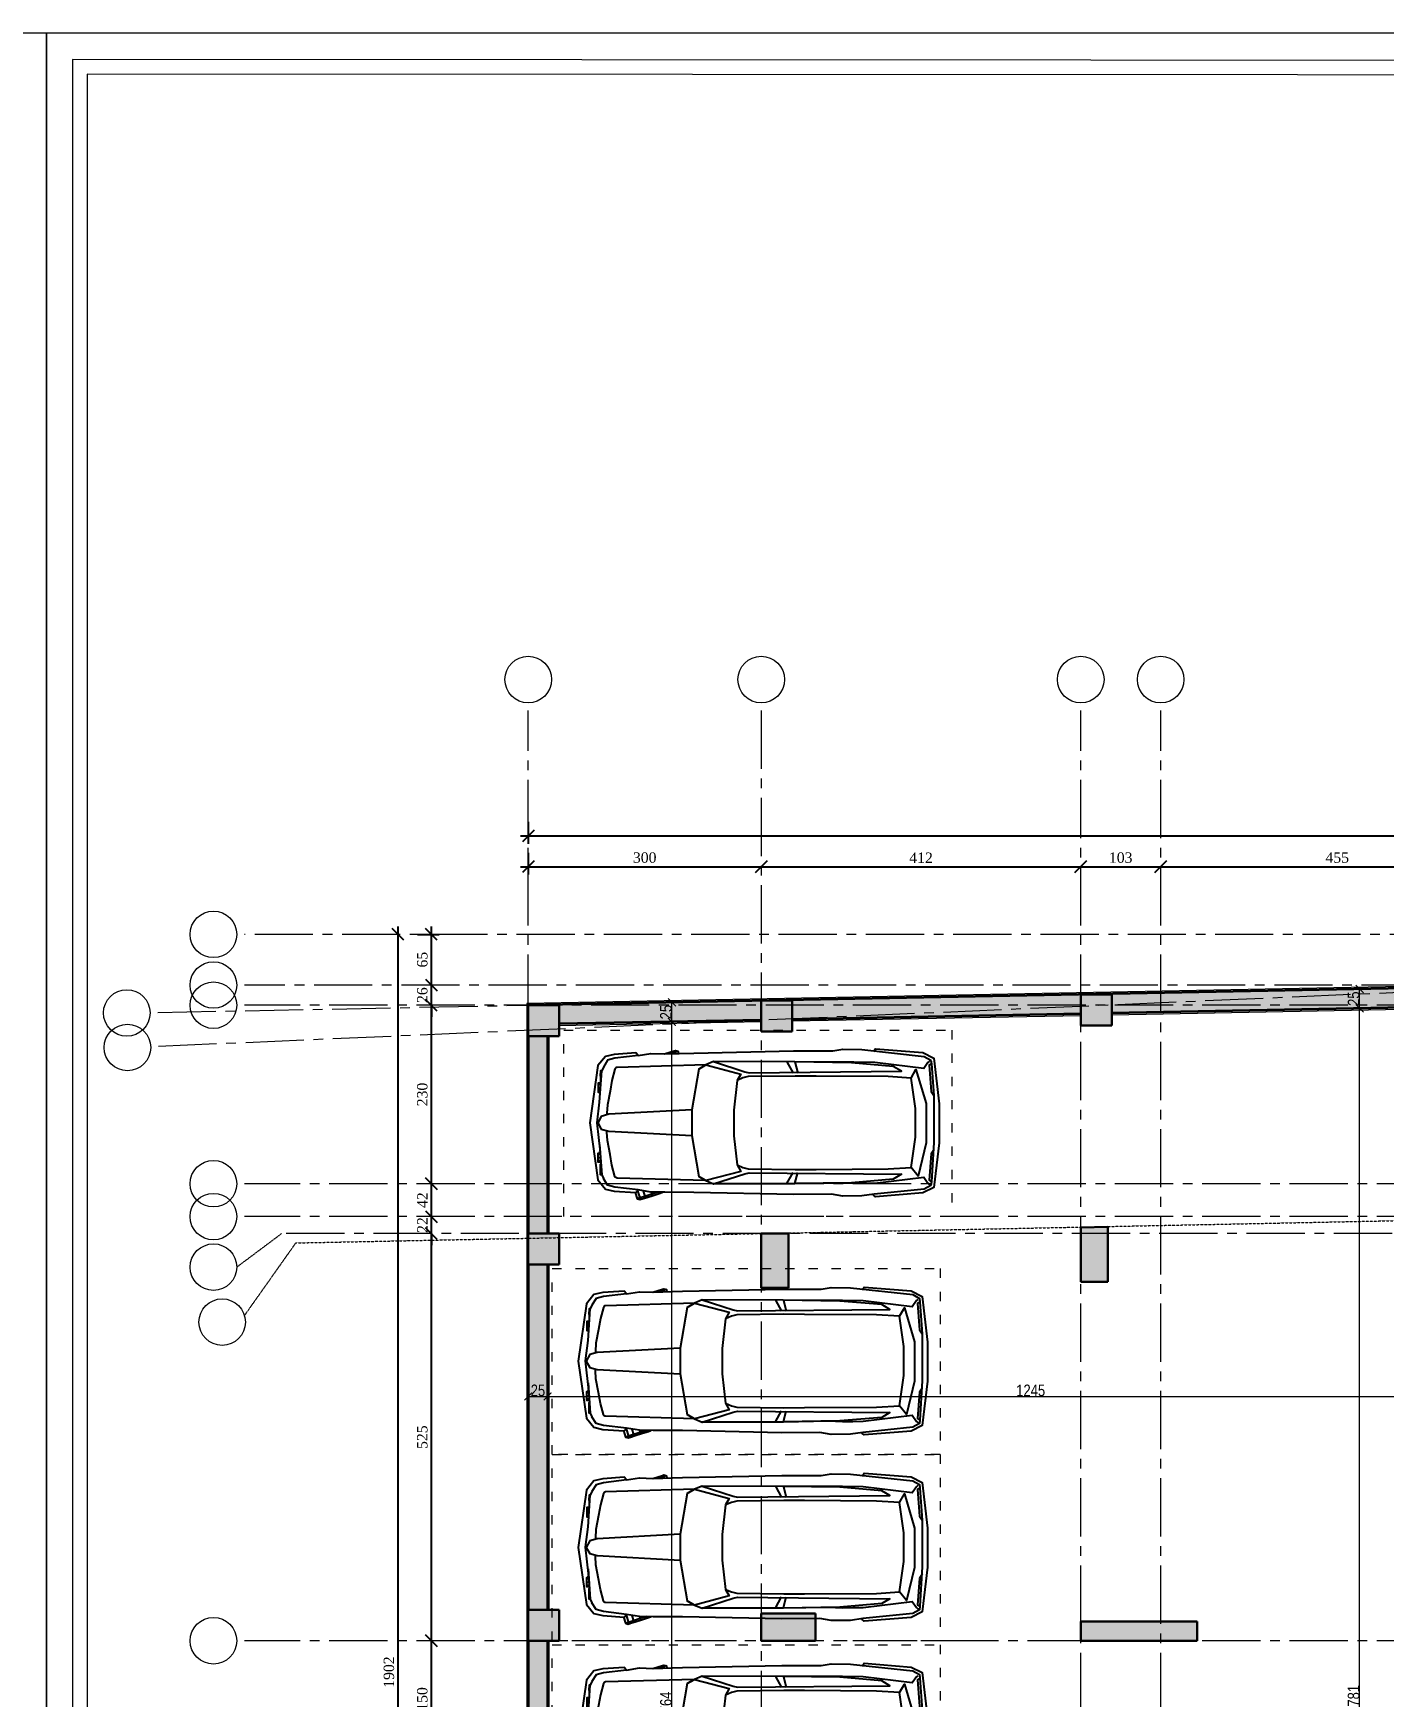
# Model space of a CAD drawing. Header units: millimetres. Extents: x 1373 to 40779, y 1939 to 6439.
# Drawn here: x 5413 to 7154, y 4294 to 6439 of the extents above; entities that cross this region are included whole.
import ezdxf

# ---------------------------------------------------------------- set-up
doc = ezdxf.new("R2010")
doc.units = ezdxf.units.MM
for name, pattern in [('ACAD_ISO03W100', [30, 12, -18]), ('IMPORT-CENTER2', [112.5, 75, -12.5, 12.5, -12.5]), ('Sovrapposto', [0.396875, 0.238125, -0.15875])]:
    doc.linetypes.add(name, pattern=pattern)
for name, color, linetype, lineweight in [('A-ANNO-DIMS', 211, 'Continuous', 18), ('A-DETL', 6, 'Continuous', 30), ('A-DETL-GENF', 92, 'Continuous', 18), ('A-WALL', 20, 'Continuous', 9), ('A-WALL-FNSH', 113, 'Continuous', 18), ('duvar', 7, 'Continuous', 40), ('ESYA', 3, 'Continuous', 25), ('OLCUIC', 241, 'Continuous', 20), ('S-GRID', 252, 'IMPORT-CENTER2', 5), ('S-GRID-IDEN', 1, 'Continuous', 18)]:
    doc.layers.add(name, color=color, linetype=linetype, lineweight=lineweight)
doc.layers.add('TEFRIŞ', color=7, linetype='Continuous')
doc.styles.add('50', font='arial.ttf', dxfattribs={"width": 0.8})
doc.styles.add('Times New Roman', font='times.ttf', dxfattribs={"height": 13.4})
doc.dimstyles.new('2_0_mm_-_Arial', dxfattribs={"dimscale": 30.48, "dimtxt": 14.029207, "dimasz": 0.492126, "dimexe": 0.328084, "dimexo": 0.625, "dimgap": 0.164042, "dimtad": 1, "dimdec": 0, "dimtxsty": 'Times New Roman', "dimblk1": 'OBLIQUE', "dimblk2": 'OBLIQUE', "dimsah": 1, "dimcen": 2.5, "dimdle": 0.328084, "dimazin": 3, "dimtfac": 1, "dimtix": 1, "dimtmove": 0, "dimatfit": 3, "dimfxl": 0.656168, "dimfxlon": 1, "dimtvp": 1, "dimarcsym": 2})
doc.dimstyles.new('NERGİS', dxfattribs={"dimtxt": 15, "dimasz": 10, "dimexe": 20, "dimexo": 150, "dimgap": 0, "dimtad": 1, "dimdec": 0, "dimzin": 1, "dimtxsty": '50', "dimblk": 'ARCHTICK', "dimcen": 0, "dimse1": 1, "dimse2": 1, "dimclrd": 56, "dimclrt": 56, "dimazin": 3, "dimtfac": 1, "dimtdec": 0, "dimtix": 1, "dimtmove": 2, "dimatfit": 2, "dimldrblk": 'DOTSMALL', "dimlwd": 0, "dimlwe": -1, "dimarcsym": 0})
pattern_1 = [(45, (7356.856, 4456.518), (-17.9605, 17.9605), []), (45, (7374.816, 4456.518), (-17.9605, 17.9605), [12.7, -12.7])]

# ---------------------------------------------------------------- blocks, each defined once
blk = doc.blocks.new('Grid - 3_0mm mit Kreis-1799268-2_BODRUM KAT')
at = {"layer": 'S-GRID-IDEN'}
blk.add_circle((0, 0), 0.3, dxfattribs=at)
blk = doc.blocks.new('_ArchTick')
at = {"color": 0, "linetype": 'ByBlock', "const_width": 0.15}
blk.add_lwpolyline([(-0.5, -0.5), (0.5, 0.5)], dxfattribs=at)
blk = doc.blocks.new('*D17004')
at = {"layer": 'Defpoints', "color": 0, "transparency": 16777216}
for p in [(6051.2, 4701.5), (6076.2, 4701.5), (6076.2, 4681.5)]:
    blk.add_point(p, dxfattribs=at)
at = {"layer": 'OLCUIC', "color": 56, "lineweight": 0, "transparency": 16777216}
blk.add_line((6051.2, 4681.5), (6076.2, 4681.5), dxfattribs=at)
at = {"layer": 'OLCUIC', "color": 56, "lineweight": 0, "transparency": 16777216, "xscale": 10, "yscale": 10, "zscale": 10, "rotation": 180}
blk.add_blockref('_ArchTick', (6051.2, 4681.5), dxfattribs=at)
at = {"layer": 'OLCUIC', "color": 56, "lineweight": 0, "transparency": 16777216, "xscale": 10, "yscale": 10, "zscale": 10}
blk.add_blockref('_ArchTick', (6076.2, 4681.5), dxfattribs=at)
at = {"layer": 'OLCUIC', "color": 56, "transparency": 16777216, "insert": (6063.7, 4689.2), "char_height": 15, "width": 0.797, "attachment_point": 5, "style": '50'}
blk.add_mtext('25', dxfattribs=at)
blk = doc.blocks.new('_DotSmall')
at = {"layer": 'ESYA', "color": 0, "const_width": 0.5}
blk.add_lwpolyline([(-0.0625, 0, 1), (0.0625, 0, 1)], format="xyb", close=True, dxfattribs=at)
blk = doc.blocks.new('*D17005')
at = {"layer": 'Defpoints', "color": 0, "transparency": 16777216}
for p in [(6076.2, 4701.5), (7321.2, 4701.5), (7321.2, 4681.5)]:
    blk.add_point(p, dxfattribs=at)
at = {"layer": 'OLCUIC', "color": 56, "lineweight": 0, "transparency": 16777216}
blk.add_line((6076.2, 4681.5), (7321.2, 4681.5), dxfattribs=at)
at = {"layer": 'OLCUIC', "color": 56, "lineweight": 0, "transparency": 16777216, "xscale": 10, "yscale": 10, "zscale": 10, "rotation": 180}
blk.add_blockref('_ArchTick', (6076.2, 4681.5), dxfattribs=at)
at = {"layer": 'OLCUIC', "color": 56, "lineweight": 0, "transparency": 16777216, "xscale": 10, "yscale": 10, "zscale": 10}
blk.add_blockref('_ArchTick', (7321.2, 4681.5), dxfattribs=at)
at = {"layer": 'OLCUIC', "color": 56, "transparency": 16777216, "insert": (6698.7, 4689.2), "char_height": 15, "width": 1.594, "attachment_point": 5, "style": '50'}
blk.add_mtext('1245', dxfattribs=at)
blk = doc.blocks.new('_Oblique')
at = {"color": 0, "linetype": 'ByBlock', "lineweight": -2}
blk.add_line((-0.5, -0.5), (0.5, 0.5), dxfattribs=at)
blk = doc.blocks.new('*D17012')
at = {"layer": 'A-ANNO-DIMS', "color": 0, "lineweight": -2, "transparency": 16777216}
blk.add_line((5926.5, 4206.6), (5926.5, 4376.6), dxfattribs=at)
at = {"layer": 'Defpoints', "color": 0, "transparency": 16777216}
for p in [(5906.5, 4366.6), (5926.5, 4366.6), (5906.5, 4216.6)]:
    blk.add_point(p, dxfattribs=at)
at = {"layer": 'A-ANNO-DIMS', "color": 0, "lineweight": -2, "transparency": 16777216, "xscale": 15, "yscale": 15, "zscale": 15}
for p, rotation in [((5926.5, 4366.6), 90), ((5926.5, 4216.6), 270)]:
    blk.add_blockref('_Oblique', p, dxfattribs=dict(at, rotation=rotation))
at = {"layer": 'A-ANNO-DIMS', "color": 0, "transparency": 16777216, "insert": (5914.7, 4291.6), "char_height": 13.4, "width": 36.43, "attachment_point": 5, "rotation": 90, "style": 'Times New Roman'}
blk.add_mtext('\\A1;150', dxfattribs=at)
blk = doc.blocks.new('*D17013')
at = {"layer": 'A-ANNO-DIMS', "color": 0, "lineweight": -2, "transparency": 16777216}
blk.add_line((5926.5, 4356.6), (5926.5, 4901.5), dxfattribs=at)
at = {"layer": 'Defpoints', "color": 0, "transparency": 16777216}
for p in [(5906.5, 4891.5), (5926.5, 4891.5), (5906.5, 4366.6)]:
    blk.add_point(p, dxfattribs=at)
at = {"layer": 'A-ANNO-DIMS', "color": 0, "lineweight": -2, "transparency": 16777216, "xscale": 15, "yscale": 15, "zscale": 15}
for p, rotation in [((5926.5, 4891.5), 90), ((5926.5, 4366.6), 270)]:
    blk.add_blockref('_Oblique', p, dxfattribs=dict(at, rotation=rotation))
at = {"layer": 'A-ANNO-DIMS', "color": 0, "transparency": 16777216, "insert": (5914.7, 4629), "char_height": 13.4, "width": 36.43, "attachment_point": 5, "rotation": 90, "style": 'Times New Roman'}
blk.add_mtext('\\A1;525', dxfattribs=at)
blk = doc.blocks.new('*D17014')
at = {"layer": 'A-ANNO-DIMS', "color": 0, "lineweight": -2, "transparency": 16777216}
for p, q in [((5926.5, 4913.3), (5926.5, 4928.3)), ((5926.5, 4891.5), (5926.5, 4913.3)), ((5926.5, 4891.5), (5926.5, 4876.5))]:
    blk.add_line(p, q, dxfattribs=at)
at = {"layer": 'Defpoints', "color": 0, "transparency": 16777216}
for p in [(5906.5, 4913.3), (5926.5, 4913.3), (5906.5, 4891.5)]:
    blk.add_point(p, dxfattribs=at)
at = {"layer": 'A-ANNO-DIMS', "color": 0, "lineweight": -2, "transparency": 16777216, "xscale": 15, "yscale": 15, "zscale": 15}
for p, rotation in [((5926.5, 4913.3), 270), ((5926.5, 4891.5), 90)]:
    blk.add_blockref('_Oblique', p, dxfattribs=dict(at, rotation=rotation))
at = {"layer": 'A-ANNO-DIMS', "color": 0, "transparency": 16777216, "insert": (5914.8, 4902.4), "char_height": 13.4, "width": 24.287, "attachment_point": 5, "rotation": 90, "style": 'Times New Roman'}
blk.add_mtext('\\A1;22', dxfattribs=at)
blk = doc.blocks.new('*D17015')
at = {"layer": 'A-ANNO-DIMS', "color": 0, "lineweight": -2, "transparency": 16777216}
blk.add_line((5926.5, 4903.3), (5926.5, 4965.7), dxfattribs=at)
at = {"layer": 'Defpoints', "color": 0, "transparency": 16777216}
for p in [(5906.5, 4955.7), (5926.5, 4955.7), (5906.5, 4913.3)]:
    blk.add_point(p, dxfattribs=at)
at = {"layer": 'A-ANNO-DIMS', "color": 0, "lineweight": -2, "transparency": 16777216, "xscale": 15, "yscale": 15, "zscale": 15}
for p, rotation in [((5926.5, 4955.7), 90), ((5926.5, 4913.3), 270)]:
    blk.add_blockref('_Oblique', p, dxfattribs=dict(at, rotation=rotation))
at = {"layer": 'A-ANNO-DIMS', "color": 0, "transparency": 16777216, "insert": (5914.8, 4934.5), "char_height": 13.4, "width": 24.287, "attachment_point": 5, "rotation": 90, "style": 'Times New Roman'}
blk.add_mtext('\\A1;42', dxfattribs=at)
blk = doc.blocks.new('*D17016')
at = {"layer": 'A-ANNO-DIMS', "color": 0, "lineweight": -2, "transparency": 16777216}
blk.add_line((5926.5, 4945.7), (5926.5, 5195.8), dxfattribs=at)
at = {"layer": 'Defpoints', "color": 0, "transparency": 16777216}
for p in [(5906.5, 5185.8), (5926.5, 5185.8), (5906.5, 4955.7)]:
    blk.add_point(p, dxfattribs=at)
at = {"layer": 'A-ANNO-DIMS', "color": 0, "lineweight": -2, "transparency": 16777216, "xscale": 15, "yscale": 15, "zscale": 15}
for p, rotation in [((5926.5, 5185.8), 90), ((5926.5, 4955.7), 270)]:
    blk.add_blockref('_Oblique', p, dxfattribs=dict(at, rotation=rotation))
at = {"layer": 'A-ANNO-DIMS', "color": 0, "transparency": 16777216, "insert": (5914.7, 5070.7), "char_height": 13.4, "width": 36.43, "attachment_point": 5, "rotation": 90, "style": 'Times New Roman'}
blk.add_mtext('\\A1;230', dxfattribs=at)
blk = doc.blocks.new('*D17017')
at = {"layer": 'A-ANNO-DIMS', "color": 0, "lineweight": -2, "transparency": 16777216}
for p, q in [((5926.5, 5211.8), (5926.5, 5226.8)), ((5926.5, 5185.8), (5926.5, 5211.8)), ((5926.5, 5185.8), (5926.5, 5170.8))]:
    blk.add_line(p, q, dxfattribs=at)
at = {"layer": 'Defpoints', "color": 0, "transparency": 16777216}
for p in [(5906.5, 5211.8), (5926.5, 5211.8), (5906.5, 5185.8)]:
    blk.add_point(p, dxfattribs=at)
at = {"layer": 'A-ANNO-DIMS', "color": 0, "lineweight": -2, "transparency": 16777216, "xscale": 15, "yscale": 15, "zscale": 15}
for p, rotation in [((5926.5, 5211.8), 270), ((5926.5, 5185.8), 90)]:
    blk.add_blockref('_Oblique', p, dxfattribs=dict(at, rotation=rotation))
at = {"layer": 'A-ANNO-DIMS', "color": 0, "transparency": 16777216, "insert": (5914.7, 5198.8), "char_height": 13.4, "width": 24.287, "attachment_point": 5, "rotation": 90, "style": 'Times New Roman'}
blk.add_mtext('\\A1;26', dxfattribs=at)
blk = doc.blocks.new('*D17018')
at = {"layer": 'A-ANNO-DIMS', "color": 0, "lineweight": -2, "transparency": 16777216}
for p, q in [((5908.4, 5277.1), (5936.5, 5277.1)), ((5926.5, 5201.8), (5926.5, 5287.1))]:
    blk.add_line(p, q, dxfattribs=at)
at = {"layer": 'Defpoints', "color": 0, "transparency": 16777216}
for p in [(5906.5, 5277.1), (5926.5, 5277.1), (5906.5, 5211.8)]:
    blk.add_point(p, dxfattribs=at)
at = {"layer": 'A-ANNO-DIMS', "color": 0, "lineweight": -2, "transparency": 16777216, "xscale": 15, "yscale": 15, "zscale": 15}
for p, rotation in [((5926.5, 5277.1), 90), ((5926.5, 5211.8), 270)]:
    blk.add_blockref('_Oblique', p, dxfattribs=dict(at, rotation=rotation))
at = {"layer": 'A-ANNO-DIMS', "color": 0, "transparency": 16777216, "insert": (5914.7, 5244.5), "char_height": 13.4, "width": 24.287, "attachment_point": 5, "rotation": 90, "style": 'Times New Roman'}
blk.add_mtext('\\A1;65', dxfattribs=at)
blk = doc.blocks.new('*D17019')
at = {"layer": 'A-ANNO-DIMS', "color": 0, "lineweight": -2, "transparency": 16777216}
for p, q in [((5883.5, 3365.3), (5883.5, 5287.1)), ((5865.4, 3375.3), (5893.5, 3375.3))]:
    blk.add_line(p, q, dxfattribs=at)
at = {"layer": 'Defpoints', "color": 0, "transparency": 16777216}
for p in [(5863.5, 5277.1), (5883.5, 5277.1), (5863.5, 3375.3)]:
    blk.add_point(p, dxfattribs=at)
at = {"layer": 'A-ANNO-DIMS', "color": 0, "lineweight": -2, "transparency": 16777216, "xscale": 15, "yscale": 15, "zscale": 15}
for p, rotation in [((5883.5, 5277.1), 90), ((5883.5, 3375.3), 270)]:
    blk.add_blockref('_Oblique', p, dxfattribs=dict(at, rotation=rotation))
at = {"layer": 'A-ANNO-DIMS', "color": 0, "transparency": 16777216, "insert": (5871.7, 4326.2), "char_height": 13.4, "width": 48.573, "attachment_point": 5, "rotation": 90, "style": 'Times New Roman'}
blk.add_mtext('\\A1;1902', dxfattribs=at)
blk = doc.blocks.new('*D17044')
at = {"layer": 'A-ANNO-DIMS', "color": 0, "lineweight": -2, "transparency": 16777216}
for p, q in [((6051.2, 5382.3), (6051.2, 5354.2)), ((6041.2, 5364.2), (6361.5, 5364.2))]:
    blk.add_line(p, q, dxfattribs=at)
at = {"layer": 'Defpoints', "color": 0, "transparency": 16777216}
for p in [(6051.2, 5384.2), (6351.5, 5384.2), (6351.5, 5364.2)]:
    blk.add_point(p, dxfattribs=at)
at = {"layer": 'A-ANNO-DIMS', "color": 0, "lineweight": -2, "transparency": 16777216, "xscale": 15, "yscale": 15, "zscale": 15, "rotation": 180}
blk.add_blockref('_Oblique', (6051.2, 5364.2), dxfattribs=at)
at = {"layer": 'A-ANNO-DIMS', "color": 0, "lineweight": -2, "transparency": 16777216, "xscale": 15, "yscale": 15, "zscale": 15}
blk.add_blockref('_Oblique', (6351.5, 5364.2), dxfattribs=at)
at = {"layer": 'A-ANNO-DIMS', "color": 0, "transparency": 16777216, "insert": (6201.3, 5376), "char_height": 13.4, "width": 36.43, "attachment_point": 5, "style": 'Times New Roman'}
blk.add_mtext('\\A1;300', dxfattribs=at)
blk = doc.blocks.new('*D17045')
at = {"layer": 'A-ANNO-DIMS', "color": 0, "lineweight": -2, "transparency": 16777216}
blk.add_line((6341.5, 5364.2), (6773.2, 5364.2), dxfattribs=at)
at = {"layer": 'Defpoints', "color": 0, "transparency": 16777216}
for p in [(6351.5, 5384.2), (6763.2, 5384.2), (6763.2, 5364.2)]:
    blk.add_point(p, dxfattribs=at)
at = {"layer": 'A-ANNO-DIMS', "color": 0, "lineweight": -2, "transparency": 16777216, "xscale": 15, "yscale": 15, "zscale": 15, "rotation": 180}
blk.add_blockref('_Oblique', (6351.5, 5364.2), dxfattribs=at)
at = {"layer": 'A-ANNO-DIMS', "color": 0, "lineweight": -2, "transparency": 16777216, "xscale": 15, "yscale": 15, "zscale": 15}
blk.add_blockref('_Oblique', (6763.2, 5364.2), dxfattribs=at)
at = {"layer": 'A-ANNO-DIMS', "color": 0, "transparency": 16777216, "insert": (6557.4, 5375.9), "char_height": 13.4, "width": 36.43, "attachment_point": 5, "style": 'Times New Roman'}
blk.add_mtext('\\A1;412', dxfattribs=at)
blk = doc.blocks.new('*D17046')
at = {"layer": 'A-ANNO-DIMS', "color": 0, "lineweight": -2, "transparency": 16777216}
blk.add_line((6753.2, 5364.2), (6876.2, 5364.2), dxfattribs=at)
at = {"layer": 'Defpoints', "color": 0, "transparency": 16777216}
for p in [(6763.2, 5384.2), (6866.2, 5384.2), (6866.2, 5364.2)]:
    blk.add_point(p, dxfattribs=at)
at = {"layer": 'A-ANNO-DIMS', "color": 0, "lineweight": -2, "transparency": 16777216, "xscale": 15, "yscale": 15, "zscale": 15, "rotation": 180}
blk.add_blockref('_Oblique', (6763.2, 5364.2), dxfattribs=at)
at = {"layer": 'A-ANNO-DIMS', "color": 0, "lineweight": -2, "transparency": 16777216, "xscale": 15, "yscale": 15, "zscale": 15}
blk.add_blockref('_Oblique', (6866.2, 5364.2), dxfattribs=at)
at = {"layer": 'A-ANNO-DIMS', "color": 0, "transparency": 16777216, "insert": (6814.7, 5376), "char_height": 13.4, "width": 36.43, "attachment_point": 5, "style": 'Times New Roman'}
blk.add_mtext('\\A1;103', dxfattribs=at)
blk = doc.blocks.new('*D17047')
at = {"layer": 'A-ANNO-DIMS', "color": 0, "lineweight": -2, "transparency": 16777216}
blk.add_line((6856.2, 5364.2), (7331.2, 5364.2), dxfattribs=at)
at = {"layer": 'Defpoints', "color": 0, "transparency": 16777216}
for p in [(6866.2, 5384.2), (7321.2, 5384.2), (7321.2, 5364.2)]:
    blk.add_point(p, dxfattribs=at)
at = {"layer": 'A-ANNO-DIMS', "color": 0, "lineweight": -2, "transparency": 16777216, "xscale": 15, "yscale": 15, "zscale": 15, "rotation": 180}
blk.add_blockref('_Oblique', (6866.2, 5364.2), dxfattribs=at)
at = {"layer": 'A-ANNO-DIMS', "color": 0, "lineweight": -2, "transparency": 16777216, "xscale": 15, "yscale": 15, "zscale": 15}
blk.add_blockref('_Oblique', (7321.2, 5364.2), dxfattribs=at)
at = {"layer": 'A-ANNO-DIMS', "color": 0, "transparency": 16777216, "insert": (7093.7, 5376), "char_height": 13.4, "width": 36.43, "attachment_point": 5, "style": 'Times New Roman'}
blk.add_mtext('\\A1;455', dxfattribs=at)
blk = doc.blocks.new('*D17056')
at = {"layer": 'A-ANNO-DIMS', "color": 0, "lineweight": -2, "transparency": 16777216}
for p, q in [((6041.2, 5404), (8479.2, 5404)), ((6051.2, 5422.1), (6051.2, 5394))]:
    blk.add_line(p, q, dxfattribs=at)
at = {"layer": 'Defpoints', "color": 0, "transparency": 16777216}
for p in [(6051.2, 5424), (8469.2, 5424), (8469.2, 5404)]:
    blk.add_point(p, dxfattribs=at)
at = {"layer": 'A-ANNO-DIMS', "color": 0, "lineweight": -2, "transparency": 16777216, "xscale": 15, "yscale": 15, "zscale": 15, "rotation": 180}
blk.add_blockref('_Oblique', (6051.2, 5404), dxfattribs=at)
at = {"layer": 'A-ANNO-DIMS', "color": 0, "lineweight": -2, "transparency": 16777216, "xscale": 15, "yscale": 15, "zscale": 15}
blk.add_blockref('_Oblique', (8469.2, 5404), dxfattribs=at)
at = {"layer": 'A-ANNO-DIMS', "color": 0, "transparency": 16777216, "insert": (7260.2, 5415.8), "char_height": 13.4, "width": 48.573, "attachment_point": 5, "style": 'Times New Roman'}
blk.add_mtext('\\A1;2418', dxfattribs=at)
blk = doc.blocks.new('Grid - 3_0mm mit Kreis-1799268-1_BODRUM KAT')
at = {"layer": 'S-GRID-IDEN'}
blk.add_circle((0, 0), 0.3, dxfattribs=at)
blk = doc.blocks.new('*D18131')
at = {"layer": 'Defpoints', "color": 0, "transparency": 16777216}
for p in [(7122.6, 5181.7), (7122.6, 5181.7), (7122.6, 3400.3)]:
    blk.add_point(p, dxfattribs=at)
at = {"layer": 'OLCUIC', "color": 56, "lineweight": 0, "transparency": 16777216}
blk.add_line((7122.6, 3400.3), (7122.6, 5181.7), dxfattribs=at)
at = {"layer": 'OLCUIC', "color": 56, "lineweight": 0, "transparency": 16777216, "xscale": 10, "yscale": 10, "zscale": 10}
for p, rotation in [((7122.6, 5181.7), 90), ((7122.6, 3400.3), 270)]:
    blk.add_blockref('_ArchTick', p, dxfattribs=dict(at, rotation=rotation))
at = {"layer": 'OLCUIC', "color": 56, "transparency": 16777216, "insert": (7114.9, 4291), "char_height": 15, "attachment_point": 5, "rotation": 90, "style": '50'}
blk.add_mtext('1781', dxfattribs=at)
blk = doc.blocks.new('*D18132')
at = {"layer": 'Defpoints', "color": 0, "transparency": 16777216}
for p in [(7122.6, 5206.7), (7122.6, 5206.7), (7122.6, 5181.7)]:
    blk.add_point(p, dxfattribs=at)
at = {"layer": 'OLCUIC', "color": 56, "lineweight": 0, "transparency": 16777216}
blk.add_line((7122.6, 5181.7), (7122.6, 5206.7), dxfattribs=at)
at = {"layer": 'OLCUIC', "color": 56, "lineweight": 0, "transparency": 16777216, "xscale": 10, "yscale": 10, "zscale": 10}
for p, rotation in [((7122.6, 5206.7), 90), ((7122.6, 5181.7), 270)]:
    blk.add_blockref('_ArchTick', p, dxfattribs=dict(at, rotation=rotation))
at = {"layer": 'OLCUIC', "color": 56, "transparency": 16777216, "insert": (7114.9, 5194.2), "char_height": 15, "attachment_point": 5, "rotation": 90, "style": '50'}
blk.add_mtext('25', dxfattribs=at)
blk = doc.blocks.new('*D18134')
at = {"layer": 'Defpoints', "color": 0, "transparency": 16777216}
for p in [(6236.4, 5164.4), (6236.4, 5164.4), (6236.4, 3400.3)]:
    blk.add_point(p, dxfattribs=at)
at = {"layer": 'OLCUIC', "color": 56, "lineweight": 0, "transparency": 16777216}
blk.add_line((6236.4, 3400.3), (6236.4, 5164.4), dxfattribs=at)
at = {"layer": 'OLCUIC', "color": 56, "lineweight": 0, "transparency": 16777216, "xscale": 10, "yscale": 10, "zscale": 10}
for p, rotation in [((6236.4, 5164.4), 90), ((6236.4, 3400.3), 270)]:
    blk.add_blockref('_ArchTick', p, dxfattribs=dict(at, rotation=rotation))
at = {"layer": 'OLCUIC', "color": 56, "transparency": 16777216, "insert": (6228.7, 4282.4), "char_height": 15, "attachment_point": 5, "rotation": 90, "style": '50'}
blk.add_mtext('1764', dxfattribs=at)
blk = doc.blocks.new('*D18135')
at = {"layer": 'Defpoints', "color": 0, "transparency": 16777216}
for p in [(6236.4, 5189.4), (6236.4, 5189.4), (6236.4, 5164.4)]:
    blk.add_point(p, dxfattribs=at)
at = {"layer": 'OLCUIC', "color": 56, "lineweight": 0, "transparency": 16777216}
blk.add_line((6236.4, 5164.4), (6236.4, 5189.4), dxfattribs=at)
at = {"layer": 'OLCUIC', "color": 56, "lineweight": 0, "transparency": 16777216, "xscale": 10, "yscale": 10, "zscale": 10}
for p, rotation in [((6236.4, 5189.4), 90), ((6236.4, 5164.4), 270)]:
    blk.add_blockref('_ArchTick', p, dxfattribs=dict(at, rotation=rotation))
at = {"layer": 'OLCUIC', "color": 56, "transparency": 16777216, "insert": (6228.7, 5176.9), "char_height": 15, "attachment_point": 5, "rotation": 90, "style": '50'}
blk.add_mtext('25', dxfattribs=at)
blk = doc.blocks.new('6yu67u67u')
at = {"layer": 'duvar', "color": 1, "linetype": 'ACAD_ISO03W100', "lineweight": 20}
blk.add_lwpolyline([(777111.6, -180460.4), (777111.6, -179960.4), (777351.6, -179960.4), (777351.6, -180460.4)], close=True, dxfattribs=at)
at = {"layer": 'TEFRIŞ', "color": 1}
blk.add_line((777298, -180411.4), (777302.7, -180409.4), dxfattribs=at)
for points in [[(777139.2, -180061.1), (777135.6, -180058.6), (777140.4, -179997.8), (777147.6, -179983.8), (777206.5, -179976.9), (777256.7, -179976.9), (777314.2, -179983.8), (777321.4, -179997.8), (777326.2, -180058.6), (777323.8, -180061.7)], [(777144.3, -180364.7), (777141.6, -180348.2), (777142.2, -180330.9), (777141.1, -180292.7), (777138.4, -180164.5), (777138.4, -180113.7), (777136.2, -180101), (777136.6, -180076.3), (777145.4, -179995.9), (777150.2, -179987.3), (777154.9, -179986.6), (777195.9, -179983.8), (777256.4, -179983.6), (777307, -179986.6), (777311.6, -179987.3), (777316.4, -179995.9), (777322.9, -180060.4), (777325.2, -180076.3), (777325.6, -180101), (777322.9, -180115.6), (777323.4, -180164.5), (777320.7, -180292.7), (777320.6, -180330.2), (777320.2, -180348.2), (777317.5, -180364.7)], [(777151.6, -179989.2), (777153.1, -179991.2), (777160.9, -179996.5), (777153.2, -180059.7), (777152.8, -180086.6), (777152.5, -180162.7), (777152.1, -180267.4), (777156.3, -180277.3), (777161.8, -180286.4), (777214.3, -180295.5), (777247.5, -180295.5), (777300, -180286.4), (777305.5, -180277.3), (777309.7, -180267.4), (777309.2, -180162.6), (777308.2, -180104.3), (777309, -180086.6), (777308.8, -180073.3), (777308.6, -180059.7), (777300.9, -179996.6), (777308.7, -179991.2), (777310.2, -179989.2), (777311.6, -179987.3)], [(777154.9, -179986.6), (777156.7, -179989.6), (777190.8, -179987.2), (777195.9, -179983.8)], [(777173.3, -180012.8), (777162.3, -180006.7), (777206.3, -179993.7), (777256.9, -179993.7), (777299.8, -180003.9), (777288.5, -180012.8)], [(777265.9, -179983.8), (777271.1, -179987.2), (777305.1, -179989.6), (777307, -179986.6)], [(777176.5, -180237.2), (777214.6, -180241.5), (777247.6, -180241.5), (777285.3, -180237.2), (777288.6, -180229.6), (777290.3, -180222.7), (777291.1, -180162.2), (777291, -180135.3), (777290.4, -180042.5), (777288.5, -180012.8), (777249.4, -180007.3), (777212.4, -180007.3), (777173.3, -180012.8), (777171.4, -180042.5), (777170.8, -180135.3), (777170.7, -180162.2), (777171.5, -180222.7), (777173.2, -180229.6), (777176.5, -180237.2)], [(777152.4, -180172.9), (777166.8, -180165.1)], [(777152.6, -180162.6), (777166.8, -180158.8)], [(777309.2, -180162.6), (777295, -180158.8)], [(777309.4, -180172.9), (777295, -180165.1)], [(777161.8, -180286.4), (777156.3, -180277.3), (777168.1, -180232.5), (777176.5, -180237.2), (777214.6, -180241.5), (777247.6, -180241.5), (777285.3, -180237.2), (777293.7, -180232.5), (777305.5, -180277.3), (777300, -180286.4)], [(777214.3, -180295.5), (777220, -180402.5), (777222.7, -180412.2), (777231.2, -180416.7), (777239.1, -180412.2), (777241.8, -180402.5), (777247.5, -180295.5)], [(777142.2, -180330.9), (777138.3, -180318.3), (777137.8, -180316.7), (777138.8, -180313.4), (777141.6, -180312.6)], [(777138.8, -180313.4), (777142, -180324.2)], [(777138.8, -180319.9), (777139.9, -180316.9), (777139.9, -180316.9), (777141.8, -180316.1)], [(777320.3, -180348), (777323, -180347), (777324.5, -180345.6)], [(777320.4, -180339.2), (777323, -180347), (777325.8, -180355.9), (777327.9, -180362.4), (777329, -180365.9)], [(777320.7, -180368.6), (777329, -180365.9), (777330, -180362.6), (777329, -180359.4), (777327.1, -180353.6), (777324.5, -180345.5), (777321.6, -180336.4), (777320.6, -180333.3)], [(777144.3, -180364.7), (777140.8, -180367.6), (777142.8, -180395.4), (777145.4, -180406.8), (777157.2, -180416.4), (777231.2, -180426.9), (777304.6, -180416.4), (777316.4, -180406.8), (777319, -180395.4), (777321, -180367.6), (777317.5, -180364.7), (777314, -180394.6), (777311.4, -180404), (777302.7, -180409.4)], [(777144.3, -180364.7), (777147.8, -180394.6), (777150.4, -180404), (777159.1, -180409.4), (777163.8, -180411.4)], [(777318.5, -180365.3), (777327.9, -180362.4), (777329, -180359.4)], [(777318.8, -180358), (777325.8, -180355.9), (777327.1, -180353.5)], [(777204.5, -180414.3), (777163.8, -180411.4)], [(777163.8, -180411.4), (777163.8, -180413), (777165, -180413), (777177.6, -180413), (777177.6, -180412.4)], [(777165, -180411.5), (777165, -180413)], [(777170.8, -180411.9), (777170.8, -180413), (777170.8, -180413), (777167.4, -180413), (777167.4, -180411.7)], [(777174.1, -180412.2), (777174.1, -180413.2)], [(777176.9, -180413.2), (777176.9, -180412.4)], [(777179.9, -180412.6), (777179.9, -180416), (777191.7, -180416), (777191.7, -180413.5)], [(777181.7, -180412.8), (777181.7, -180416)], [(777185.9, -180416), (777185.9, -180413.1)], [(777190, -180413.4), (777190, -180416)], [(777268.7, -180415.5), (777268.9, -180413.1), (777230.9, -180417.6), (777204.5, -180414.3)], [(777259, -180414.3), (777298, -180411.4)], [(777281.9, -180412.6), (777281.9, -180416), (777270.1, -180416), (777270.1, -180413.5)], [(777271.8, -180413.4), (777271.8, -180416)], [(777275.9, -180416), (777275.9, -180413.1)], [(777280.1, -180412.8), (777280.1, -180416)], [(777298, -180411.4), (777298, -180413), (777296.8, -180413), (777284.2, -180413), (777284.2, -180412.4)], [(777284.9, -180413.2), (777284.9, -180412.4)], [(777287.7, -180412.2), (777287.7, -180413.2)], [(777291, -180411.9), (777291, -180413), (777291, -180413), (777294.4, -180413), (777294.4, -180411.7)], [(777296.8, -180411.5), (777296.8, -180413)]]:
    blk.add_lwpolyline(points, dxfattribs=at)
for points in [[(777152.1, -180267.4), (777165.1, -180227.3), (777166.4, -180221.7), (777164.5, -180025.5), (777158.2, -180035.9), (777153.6, -180089.8), (777152.5, -180162.7)], [(777309.7, -180267.4), (777296.7, -180227.3), (777295.4, -180221.7), (777297.3, -180025.5), (777303.6, -180035.9), (777308.2, -180089.8), (777309.3, -180162.7)]]:
    blk.add_lwpolyline(points, close=True, dxfattribs=at)
for points in [[(777156.3, -180277.3), (777159.6, -180391.7, 0.332488), (777161.8, -180394.5), (777176.3, -180398.4), (777190.1, -180400.8), (777208, -180404.3), (777218.7, -180404.8), (777220.7, -180404.9)], [(777305.5, -180277.3), (777302.2, -180391.7, -0.332488), (777300, -180394.5), (777285.5, -180398.4), (777271.7, -180400.8), (777253.8, -180404.3), (777243.1, -180404.8), (777241.1, -180404.9)]]:
    blk.add_lwpolyline(points, format="xyb", dxfattribs=at)

msp = doc.modelspace()

# ---------------------------------------------------------------- hatches: boundary and pattern name
at = {"layer": 'A-DETL-GENF'}
h = msp.add_hatch(dxfattribs=at)
h.set_pattern_fill('ANSI33', color=153, style=0)
h.paths.add_polyline_path([(8350, 5228.7), (8350, 5253.8), (7781.2, 5229), (7781.2, 5204)])
h.paths.add_polyline_path([(7713.6, 5226.1), (7426.3, 5213.6), (7426.3, 5188.5), (7713.6, 5201.1)])
h.paths.add_polyline_path([(7376.3, 5211.6), (6763.2, 5199.7), (6803.2, 5199.7), (6803.2, 5175.5), (7376.3, 5186.6)])
h.paths.add_polyline_path([(6763.2, 5199.7), (6351.5, 5191.7), (6391.5, 5191.7), (6391.5, 5167.5), (6763.2, 5174.7)])
h.paths.add_polyline_path([(6351.5, 5191.7), (6051.2, 5185.8), (6091.2, 5185.8), (6091.2, 5161.6), (6351.5, 5166.7)])
h.paths.add_polyline_path([(6076.2, 5145.8), (6051.2, 5145.8), (6051.2, 4891.5), (6076.2, 4891.5)])
h.paths.add_polyline_path([(6076.2, 4851.5), (6051.2, 4851.5), (6051.2, 4406.6), (6076.2, 4406.6)])
h.paths.add_polyline_path([(6076.2, 4366.6), (6051.2, 4366.6), (6051.2, 4121.5), (6076.2, 4121.5)])
h.paths.add_polyline_path([(6076.2, 4121.5), (6051.2, 4121.5), (6051.2, 3881.6), (6076.2, 3881.6)])
h.paths.add_polyline_path([(6076.2, 3841.6), (6051.2, 3841.6), (6051.2, 3415.3), (6076.2, 3415.3)])
h.paths.add_polyline_path([(6351.5, 3400.3), (6091.2, 3400.3), (6091.2, 3375.3), (6351.5, 3375.3)])
h.paths.add_polyline_path([(6866.2, 3400.3), (6421.5, 3400.3), (6421.5, 3375.3), (6866.2, 3375.3)])
h.paths.add_polyline_path([(7386.2, 3400.3), (6901.2, 3400.3), (6901.2, 3375.3), (7386.2, 3375.3)])
h.paths.add_polyline_path([(7568.9, 4920), (7567.1, 5240.8), (7513.1, 5240.5), (7514.9, 4919.7)], flags=9)
h.paths.add_polyline_path([(6050.7, 4009.9), (6076.8, 4009.9), (6076.8, 4040.8), (6050.7, 4040.8)], flags=9)
h.paths.add_polyline_path([(6050.7, 3556.7), (6076.8, 3556.7), (6076.8, 3587.6), (6050.7, 3587.6)], flags=9)
h.paths.add_polyline_path([(6244.3, 3374.8), (6244.3, 3400.9), (6213.4, 3400.9), (6213.4, 3374.8)], flags=9)
h.paths.add_polyline_path([(7130.5, 3374.8), (7130.5, 3400.9), (7099.6, 3400.9), (7099.6, 3374.8)], flags=9)
h.paths.add_polyline_path([(7710.3, 3556.7), (7736.5, 3556.7), (7736.5, 3587.6), (7710.3, 3587.6)], flags=9)
h.paths.add_polyline_path([(7882.6, 3650.4), (7882.6, 3676.6), (7851.7, 3676.6), (7851.7, 3650.4)], flags=9)
h.paths.add_polyline_path([(7882.6, 3374.8), (7882.6, 3400.9), (7851.7, 3400.9), (7851.7, 3374.8)], flags=9)
h.paths.add_polyline_path([(7598.7, 3374.8), (7598.7, 3400.9), (7567.8, 3400.9), (7567.8, 3374.8)], flags=9)
h.paths.add_polyline_path([(7509.7, 3374.8), (7509.7, 3400.9), (7478.7, 3400.9), (7478.7, 3374.8)], flags=9)
h = msp.add_hatch(dxfattribs=at)
h.set_pattern_fill('FP_21', color=153, style=0, pattern_type=2)
h.set_pattern_definition(pattern_1)
h.paths.add_polyline_path([(6051.2, 3375.3), (6091.2, 3375.3), (6091.2, 3415.3), (6051.2, 3415.3)])
h.paths.add_polyline_path([(6091.2, 3841.6), (6091.2, 3881.6), (6051.2, 3881.6), (6051.2, 3841.6)])
h.paths.add_polyline_path([(6091.2, 4366.6), (6091.2, 4406.6), (6051.2, 4406.6), (6051.2, 4366.6)])
h.paths.add_polyline_path([(6091.2, 4851.5), (6091.2, 4891.5), (6051.2, 4891.5), (6051.2, 4851.5)])
h.paths.add_polyline_path([(6051.2, 5145.8), (6091.2, 5145.8), (6091.2, 5185.8), (6051.2, 5185.8)])
h.paths.add_polyline_path([(6351.5, 5151.7), (6391.5, 5151.7), (6391.5, 5191.7), (6351.5, 5191.7)])
h.paths.add_polyline_path([(6763.2, 5159.7), (6803.2, 5159.7), (6803.2, 5199.7), (6763.2, 5199.7)])
h.paths.add_polyline_path([(7376.3, 5186.4), (7426.3, 5186.4), (7426.3, 5213.6), (7376.3, 5211.4)])
h.paths.add_polyline_path([(7731.2, 5201.8), (7781.2, 5204), (7781.2, 5229), (7731.2, 5226.8)])
h.paths.add_polyline_path([(8350, 5228.8), (8400, 5230.9), (8400, 5255.9), (8350, 5253.8)])
h = msp.add_hatch(dxfattribs=at)
h.set_pattern_fill('FP_21', color=153, style=0, pattern_type=2)
h.set_pattern_definition(pattern_1)
h.paths.add_polyline_path([(6866.2, 3375.3), (6901.2, 3375.3), (6901.2, 3445.3), (6866.2, 3445.3)])
h.paths.add_polyline_path([(8469.2, 3375.3), (8469.2, 3410.3), (8399.2, 3410.3), (8399.2, 3375.3), (8410.4, 3375.3)])
h.paths.add_polyline_path([(6421.5, 3375.3), (6421.5, 3410.3), (6351.5, 3410.3), (6351.5, 3375.3)])
h.paths.add_polyline_path([(7421.2, 3375.3), (7421.2, 3445.3), (7386.2, 3445.3), (7386.2, 3375.3)])
h.paths.add_polyline_path([(7991.2, 3375.3), (7991.2, 3445.3), (7956.2, 3445.3), (7956.2, 3375.3)])
h.paths.add_polyline_path([(8448.8, 3841.6), (8447.2, 3876.6), (8377.2, 3876.6), (8377.2, 3841.6), (8410.4, 3841.6)])
h.paths.add_polyline_path([(7991.2, 3841.6), (7991.2, 3951.6), (7801.2, 3951.6), (7801.2, 3926.6), (7966.2, 3926.6), (7966.2, 3841.6)])
h.paths.add_polyline_path([(6896.2, 3841.6), (6896.2, 3951.6), (6866.2, 3951.6), (6866.2, 3841.6)])
h.paths.add_polyline_path([(6421.5, 3841.6), (6421.5, 3876.6), (6351.5, 3876.6), (6351.5, 3841.6)])
h.paths.add_polyline_path([(7561.2, 3926.6), (7561.2, 4216.6), (7536.2, 4216.6), (7536.2, 3926.6)])
h.paths.add_polyline_path([(7379.9, 3926.6), (7411.2, 3926.6), (7411.2, 3951.6), (7346.2, 3951.6), (7346.2, 4216.6), (7321.2, 4216.6), (7321.2, 3926.6)])
h.paths.add_polyline_path([(8354.2, 4366.6), (8425.8, 4366.6), (8424.2, 4401.6), (8354.2, 4401.6)])
h.paths.add_polyline_path([(7826.2, 4366.6), (7826.2, 4401.6), (7756.2, 4401.6), (7756.2, 4366.6), (7766.4, 4366.6)])
h.paths.add_polyline_path([(7379.9, 4366.6), (7426.2, 4366.6), (7426.2, 4401.6), (7321.2, 4401.6), (7321.2, 4366.6)])
h.paths.add_polyline_path([(6864.7, 4366.6), (6913.2, 4366.6), (6913.2, 4391.6), (6763.2, 4391.6), (6763.2, 4366.6)])
h.paths.add_polyline_path([(6351.5, 4366.6), (6421.5, 4366.6), (6421.5, 4401.6), (6351.5, 4401.6)])
h.paths.add_polyline_path([(6351.5, 4821.5), (6386.5, 4821.5), (6386.5, 4891.5), (6351.5, 4891.5)])
h.paths.add_polyline_path([(6798.2, 4829.4), (6798.2, 4900.1), (6763.2, 4899.4), (6763.2, 4829.4)])
h.paths.add_polyline_path([(7391.3, 4841.8), (7426.3, 4841.8), (7426.3, 4913.3), (7391.3, 4911.8)])
h.paths.add_polyline_path([(7766.4, 4857.2), (7781.2, 4857.2), (7781.2, 4928.7), (7746.3, 4927.2), (7746.3, 4857.2)])
h.paths.add_polyline_path([(8365, 4884.1), (8400, 4884.1), (8400, 4955.7), (8365, 4954.1)])

# ---------------------------------------------------------------- linework, layer by layer
at = {"layer": 'A-ANNO-DIMS', "lineweight": 18, "ltscale": 2}
for points in [[(2352.5, 1938.6), (5430.3, 1938.6), (5430.3, 6438.6), (2352.5, 6438.6)], [(5430.3, 1938.6), (9434.7, 1938.6), (9434.7, 6438.6), (5430.3, 6438.6)], [(5464, 1972.4), (9401, 1969.9), (9401, 6402.4), (5464, 6404.9)], [(5482.8, 1991.1), (9382.2, 1988.7), (9382.2, 6383.7), (5482.8, 6386.1)]]:
    msp.add_lwpolyline(points, close=True, dxfattribs=at)
at = {"layer": 'A-DETL'}
for p, q in [((6351.5, 5191.7), (6351.5, 5151.7)), ((6391.5, 5191.7), (6351.5, 5191.7)), ((6391.5, 5151.7), (6391.5, 5191.7)), ((6763.2, 5199.7), (6763.2, 5159.7)), ((6803.2, 5199.7), (6763.2, 5199.7)), ((6803.2, 5159.7), (6803.2, 5199.7)), ((6051.2, 5185.8), (6051.2, 5145.8)), ((6091.2, 5185.8), (6051.2, 5185.8)), ((6091.2, 5145.8), (6091.2, 5185.8)), ((6351.5, 5151.7), (6391.5, 5151.7)), ((6763.2, 5159.7), (6803.2, 5159.7)), ((6051.2, 5145.8), (6091.2, 5145.8)), ((6051.2, 4891.5), (6051.2, 4851.5)), ((6091.2, 4891.5), (6051.2, 4891.5)), ((6091.2, 4851.5), (6091.2, 4891.5)), ((6386.5, 4891.5), (6351.5, 4891.5)), ((6351.5, 4891.5), (6351.5, 4821.5)), ((6386.5, 4821.5), (6386.5, 4891.5)), ((6798.2, 4900.1), (6763.2, 4899.4)), ((6763.2, 4899.4), (6763.2, 4829.4)), ((6798.2, 4829.4), (6798.2, 4900.1)), ((6051.2, 4851.5), (6091.2, 4851.5)), ((6763.2, 4829.4), (6798.2, 4829.4)), ((6351.5, 4821.5), (6386.5, 4821.5)), ((6051.2, 4406.6), (6051.2, 4366.6)), ((6091.2, 4406.6), (6051.2, 4406.6)), ((6091.2, 4366.6), (6091.2, 4406.6)), ((6421.5, 4401.6), (6351.5, 4401.6)), ((6351.5, 4401.6), (6351.5, 4366.6)), ((6421.5, 4366.6), (6421.5, 4401.6)), ((6763.2, 4391.6), (6763.2, 4366.6)), ((6913.2, 4391.6), (6763.2, 4391.6)), ((6913.2, 4366.6), (6913.2, 4391.6)), ((6051.2, 4366.6), (6091.2, 4366.6)), ((6351.5, 4366.6), (6421.5, 4366.6)), ((6763.2, 4366.6), (6913.2, 4366.6))]:
    msp.add_line(p, q, dxfattribs=at)
at = {"layer": 'A-WALL', "lineweight": 35}
for p, q in [((7386.2, 5211.8), (6051.2, 5185.8)), ((6763.2, 5174.7), (6391.5, 5167.5)), ((7376.3, 5186.6), (6803.2, 5175.5)), ((6351.5, 5166.7), (6091.2, 5161.6)), ((6051.2, 5145.8), (6051.2, 4891.5)), ((6076.2, 5145.8), (6076.2, 4891.5)), ((6051.2, 4851.5), (6051.2, 4406.6)), ((6076.2, 4851.5), (6076.2, 4406.6)), ((6051.2, 4366.6), (6051.2, 3881.6)), ((6076.2, 4366.6), (6076.2, 3881.6))]:
    msp.add_line(p, q, dxfattribs=at)
at = {"layer": 'A-WALL-FNSH', "color": 7, "lineweight": 9}
for p, q in [((7386.1, 5213.8), (6049.2, 5187.8)), ((6049.2, 5187.8), (6049.2, 3373.3)), ((6391.5, 5165.5), (6763.2, 5172.7)), ((6803.2, 5173.5), (7387.1, 5184.8)), ((6091.2, 5159.6), (6351.5, 5164.7)), ((6078.2, 4891.5), (6078.2, 5145.8)), ((6078.2, 4406.6), (6078.2, 4851.5)), ((6078.2, 3881.6), (6078.2, 4366.6))]:
    msp.add_line(p, q, dxfattribs=at)
at = {"layer": 'S-GRID', "lineweight": 18}
for p, q in [((6051.2, 2926.1), (6051.2, 5565.5)), ((6351.5, 5565.5), (6351.5, 2926.1)), ((6763.2, 2926.1), (6763.2, 5565.5)), ((6866.2, 2926.1), (6866.2, 5565.5)), ((5574.7, 5133), (9141.7, 5288.2)), ((9261.3, 5277.1), (5685.5, 5277.1)), ((5573.8, 5176.5), (9118.5, 5245.6)), ((9000.2, 5211.8), (5685.5, 5211.8)), ((8907.2, 5185.8), (5685.5, 5185.8)), ((8907.2, 4955.7), (5685.5, 4955.7)), ((8907.2, 4913.3), (5685.5, 4913.3)), ((8851.8, 4891.5), (5733.4, 4891.5)), ((8907.2, 4366.6), (5685.5, 4366.6))]:
    msp.add_line(p, q, dxfattribs=at)
at = {"layer": 'S-GRID', "linetype": 'Sovrapposto', "lineweight": 18}
for points in [[(5751.8, 4879.4), (6351.5, 4891.5), (7426.3, 4913.3), (8400, 4955.7), (8842.6, 4974.9)], [(5675.5, 4848.2), (5733.4, 4891.5)], [(5685.6, 4785.8), (5751.8, 4879.4)]]:
    msp.add_lwpolyline(points, dxfattribs=at)

# ---------------------------------------------------------------- block references
at = {"layer": 'duvar', "color": 0, "lineweight": 30, "rotation": 269.9999999999999}
for p in [(186557.5, 782265.2), (186542.6, 781958.1), (186542.6, 781718.1), (186542.6, 781473.1)]:
    msp.add_blockref('6yu67u67u', p, dxfattribs=at)
at = {"layer": 'S-GRID-IDEN', "xscale": 99.99999999999993, "yscale": 99.99999999999993, "zscale": 99.99999999999993}
for p in [(6051.2, 5605.5), (6763.2, 5605.5), (6866.2, 5605.5)]:
    msp.add_blockref('Grid - 3_0mm mit Kreis-1799268-2_BODRUM KAT', p, dxfattribs=at)
at = {"layer": 'S-GRID-IDEN'}
for name, p, xscale, yscale, zscale, rotation in [('Grid - 3_0mm mit Kreis-1799268-2_BODRUM KAT', (6351.5, 5605.5), 99.99999999999993, 99.99999999999993, 99.99999999999993, 180), ('Grid - 3_0mm mit Kreis-1799268-2_BODRUM KAT', (5645.5, 5277.1), 99.99999999999993, 99.99999999999993, 99.99999999999993, 89.99999999999982), ('Grid - 3_0mm mit Kreis-1799268-2_BODRUM KAT', (5645.5, 5211.8), 99.99999999999993, 99.99999999999993, 99.99999999999993, 89.99999999999982), ('Grid - 3_0mm mit Kreis-1799268-2_BODRUM KAT', (5645.5, 5185.8), 99.99999999999993, 99.99999999999993, 99.99999999999993, 89.99999999999982), ('Grid - 3_0mm mit Kreis-1799268-2_BODRUM KAT', (5533.9, 5175.8), 99.99999999999996, 99.99999999999996, 99.99999999999996, 271.1155014734213), ('Grid - 3_0mm mit Kreis-1799268-2_BODRUM KAT', (5534.7, 5131.3), 99.99999999999991, 99.99999999999991, 99.99999999999991, 272.4918115431021), ('Grid - 3_0mm mit Kreis-1799268-2_BODRUM KAT', (5645.5, 4955.7), 99.99999999999993, 99.99999999999993, 99.99999999999993, 89.99999999999982), ('Grid - 3_0mm mit Kreis-1799268-2_BODRUM KAT', (5645.5, 4913.3), 99.99999999999993, 99.99999999999993, 99.99999999999993, 89.99999999999982), ('Grid - 3_0mm mit Kreis-1799268-2_BODRUM KAT', (5645.5, 4848.2), 99.99999999999993, 99.99999999999993, 99.99999999999993, 89.99999999999982), ('Grid - 3_0mm mit Kreis-1799268-1_BODRUM KAT', (5656.8, 4777.3), 99.99999999999993, 99.99999999999993, 99.99999999999993, 89.99999999999982), ('Grid - 3_0mm mit Kreis-1799268-2_BODRUM KAT', (5645.5, 4366.6), 99.99999999999993, 99.99999999999993, 99.99999999999993, 89.99999999999982)]:
    msp.add_blockref(name, p, dxfattribs=dict(at, xscale=xscale, yscale=yscale, zscale=zscale, rotation=rotation))

# ---------------------------------------------------------------- dimensions: what is measured, and where the dimension line sits
at = {"layer": 'A-ANNO-DIMS'}
for base, p1, p2, override, picture, middle in [((8469.2, 5404), (6051.2, 5424), (8469.2, 5424), {"dimse1": 0, "dimse2": 1, "dimfxl": 2418.013815}, '*D17056', (7260.2, 5415.8)), ((6351.5, 5364.2), (6051.2, 5384.2), (6351.5, 5384.2), {"dimse1": 0, "dimse2": 1, "dimfxl": 300.321592}, '*D17044', (6201.3, 5376)), ((6763.2, 5364.2), (6351.5, 5384.2), (6763.2, 5384.2), {"dimse1": 1, "dimse2": 1, "dimfxl": 411.713447}, '*D17045', (6557.4, 5375.9)), ((6866.2, 5364.2), (6763.2, 5384.2), (6866.2, 5384.2), {"dimse1": 1, "dimse2": 1, "dimfxl": 103}, '*D17046', (6814.7, 5376)), ((7321.2, 5364.2), (6866.2, 5384.2), (7321.2, 5384.2), {"dimse1": 1, "dimse2": 1, "dimfxl": 455}, '*D17047', (7093.7, 5376))]:
    dim = msp.add_linear_dim(base=base, p1=p1, p2=p2, dimstyle='2_0_mm_-_Arial', override=override, dxfattribs=at)
    dim.commit()
    dim.dimension.update_dxf_attribs({"geometry": picture, "text_midpoint": middle})
for base, p1, p2, override, picture, middle in [((5883.5, 5277.1), (5863.5, 3375.3), (5863.5, 5277.1), {"dimse1": 0, "dimse2": 1, "dimfxl": 1901.82985}, '*D17019', (5871.7, 4326.2)), ((5926.5, 5277.1), (5906.5, 5211.8), (5906.5, 5277.1), {"dimse1": 1, "dimse2": 0, "dimfxl": 65.283553}, '*D17018', (5914.7, 5244.5)), ((5926.5, 5211.8), (5906.5, 5185.8), (5906.5, 5211.8), {"dimse1": 1, "dimse2": 1, "dimfxl": 25.995313}, '*D17017', (5914.7, 5198.8)), ((5926.5, 5185.8), (5906.5, 4955.7), (5906.5, 5185.8), {"dimse1": 1, "dimse2": 1, "dimfxl": 230.172105}, '*D17016', (5914.7, 5070.7)), ((5926.5, 4955.7), (5906.5, 4913.3), (5906.5, 4955.7), {"dimse1": 1, "dimse2": 1, "dimfxl": 42.375807}, '*D17015', (5914.8, 4934.5)), ((5926.5, 4913.3), (5906.5, 4891.5), (5906.5, 4913.3), {"dimse1": 1, "dimse2": 1, "dimfxl": 21.767695}, '*D17014', (5914.8, 4902.4)), ((5926.5, 4891.5), (5906.5, 4366.6), (5906.5, 4891.5), {"dimse1": 1, "dimse2": 1, "dimfxl": 524.957777}, '*D17013', (5914.7, 4629)), ((5926.5, 4366.6), (5906.5, 4216.6), (5906.5, 4366.6), {"dimse1": 1, "dimse2": 1, "dimfxl": 150}, '*D17012', (5914.7, 4291.6))]:
    dim = msp.add_linear_dim(base=base, p1=p1, p2=p2, angle=90, dimstyle='2_0_mm_-_Arial', override=override, dxfattribs=at)
    dim.commit()
    dim.dimension.update_dxf_attribs({"geometry": picture, "text_midpoint": middle})
at = {"layer": 'OLCUIC'}
for base, p1, p2, picture, middle in [((7122.6, 5206.7), (7122.6, 5181.7), (7122.6, 5206.7), '*D18132', (7114.9, 5194.2)), ((6236.4, 5189.4), (6236.4, 5164.4), (6236.4, 5189.4), '*D18135', (6228.7, 5176.9)), ((6236.4, 5164.4), (6236.4, 3400.3), (6236.4, 5164.4), '*D18134', (6228.7, 4282.4)), ((7122.6, 5181.7), (7122.6, 3400.3), (7122.6, 5181.7), '*D18131', (7114.9, 4291))]:
    dim = msp.add_linear_dim(base=base, p1=p1, p2=p2, angle=90, dimstyle='NERGİS', dxfattribs=at)
    dim.commit()
    dim.dimension.update_dxf_attribs({"geometry": picture, "text_midpoint": middle})
for base, p1, p2, picture, middle in [((6076.2, 4681.5), (6051.2, 4701.5), (6076.2, 4701.5), '*D17004', (6063.7, 4689.2)), ((7321.2, 4681.5), (6076.2, 4701.5), (7321.2, 4701.5), '*D17005', (6698.7, 4689.2))]:
    dim = msp.add_linear_dim(base=base, p1=p1, p2=p2, dimstyle='NERGİS', dxfattribs=at)
    dim.commit()
    dim.dimension.update_dxf_attribs({"geometry": picture, "text_midpoint": middle})

doc.saveas('drawing.dxf')
